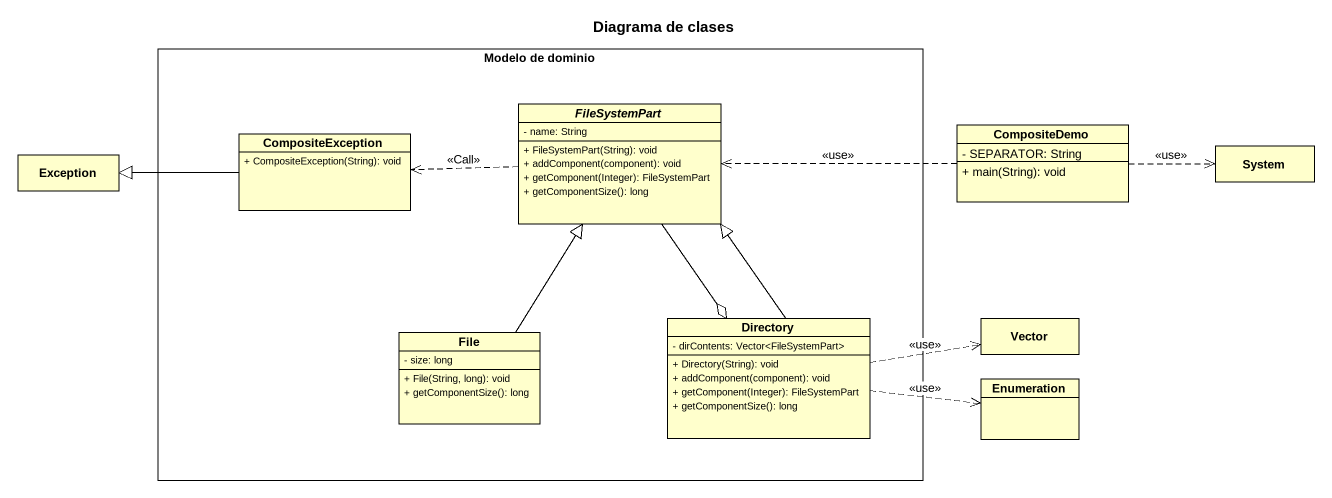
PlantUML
@startuml
title Diagrama de clases
hide circle
hide empty members
skinparam classAttributeIconSize 0
rectangle "Modelo de dominio" as Modelo_de_dominio {
  abstract class FileSystemPart {
    - name: String
    + FileSystemPart(String): void
    + addComponent(component): void
    + getComponent(Integer): FileSystemPart
    + getComponentSize(): long
  }
  class CompositeException {
    + CompositeException(String): void
  }
  class Directory {
    - dirContents: Vector<FileSystemPart>
    + Directory(String): void
    + addComponent(component): void
    + getComponent(Integer): FileSystemPart
    + getComponentSize(): long
  }
  class "File" as File_ {
    - size: long
    + File(String, long): void
    + getComponentSize(): long
  }
}
class CompositeDemo {
  - SEPARATOR: String
  + main(String): void
}
class "Exception" as Exception_
class System
class Vector
class Enumeration
FileSystemPart .left.> CompositeException : <<Call>>
FileSystemPart --o Directory
CompositeDemo .left.> FileSystemPart : <<use>>
CompositeDemo .right.> System : <<use>>
CompositeException -left-|> Exception_
Directory -up-|> FileSystemPart
Directory .right.> Vector : <<use>>
Directory .right.> Enumeration : <<use>>
File_ -up-|> FileSystemPart
@enduml
